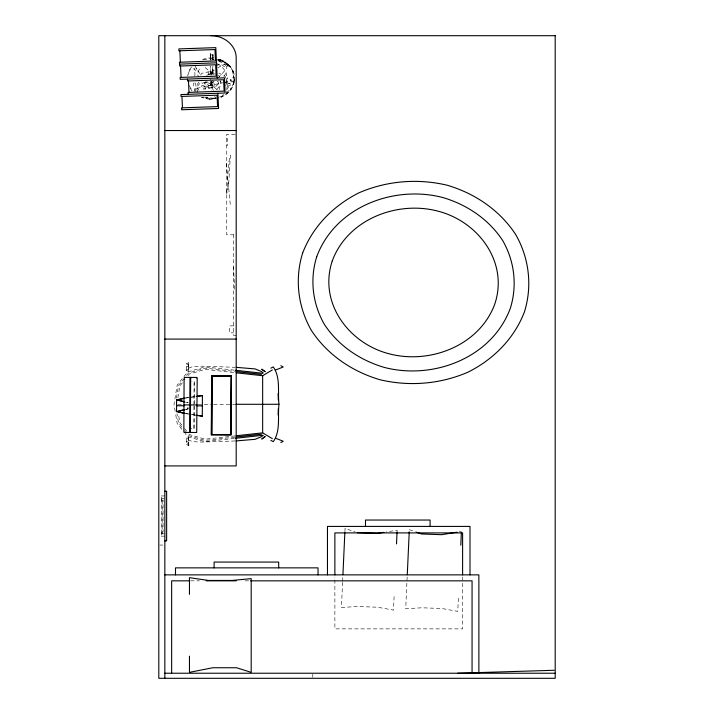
<?xml version="1.0" encoding="UTF-8"?>
<svg xmlns="http://www.w3.org/2000/svg" width="714" height="714" viewBox="0 0 714 714"><rect width="100%" height="100%" fill="white"/><g stroke="black" fill="none" stroke-linecap="round" stroke-linejoin="round"><path stroke-width="0.54" stroke-dasharray="3.57 2.68" d="M210.603 72.703L210.612 66.295M213.031 72.614L213.04 66.206M210.594 74.765L210.612 72.373M213.022 74.675L213.04 72.284M213.004 80.86L212.995 85.323L210.568 85.412L210.585 78.888M185.444 409.399L187.586 408.952L187.603 405.784M186.095 409.408L188.148 408.952L188.166 405.793M193.78 428.525L193.913 406.034M193.922 404.963L194.065 381.401M194.378 406.034L194.244 428.525L190.486 428.507M194.395 403.892L194.529 381.401L191.861 381.392M212.754 66.893L212.718 72.658L210.291 72.748L210.327 66.34M211.13 75.309L211.067 71.016L212.317 71.525L212.344 72.676M212.665 87.438L211.406 88.036L211.415 86.93L212.665 87.438L212.611 85.002M212.718 72.658L212.745 66.25M210.416 57.111L210.38 60.119L210.514 53.728L212.942 53.639L213.004 58.111M212.817 60.038L212.843 57.022M188.791 445.714L188.55 436.861L186.193 437.994L186.47 444.403L188.791 445.714L188.55 436.861M212.843 58.129L212.942 53.639M219.617 96.97C238.244 92.891 238.869 65.34 220.394 60.485A26.356 25.079 3.5 0 0 215.503 59.182M232.969 70.65L233.094 78.067L233.585 75.961L234.174 80.637L232.416 81.833L233.549 81.789C237.61 72.266 227.668 60.913 218.109 59.003M186.193 370.254L186.47 363.845L188.791 362.533L188.55 371.396L186.193 370.254L188.514 368.933L188.791 362.533M219.323 89.589L219.43 87.206L220.858 85.162L220.251 80.673M342.577 582.347L341.426 607.471L357.5 606.516L377.581 607.221L393.476 610.113L394.128 596.029M342.631 581.232L342.836 576.805M344.898 531.635L345.049 528.396L355.206 531.984M397.046 532.332L397.136 530.225L386.122 532.001M407.167 576.966L405.713 608.739L421.787 607.784L441.868 608.489L457.763 611.389L458.415 597.297M210.505 55.005L210.46 55.826L210.505 55.005L212.933 54.916L212.968 55.728M212.888 55.737L212.933 54.916M226.749 192.923L228.667 162.819L230.381 155.357L228.667 184.221L226.749 193.806M194.815 75.898L194.967 73.899C193.128 58.914 193.994 79.192 196.421 68.026L198.733 68.125L199.358 69.204L198.037 71.971L197.626 75.015L198.885 76.737M234.308 80.825C233.71 88.964 226.954 95.23 219.555 97.747M176.447 398.028L178.527 385.506L183.186 379.652M177.875 397.823L179.848 385.962L183.248 381.687M196.752 91.008L197.367 91.026M234.237 81.557L233.201 83.368L233.21 82.396L234.237 81.423M225.722 85.814L226.347 83.511L225.642 82.976M194.306 91.285L195.574 88.875A21.393 4.061 -41.3 0 1 201.089 82.164M223.812 76.389L225.981 73.301L226.035 75.532L226.659 75.657L226.168 72.944C224.276 68.928 220.983 65.215 216.779 63.367M226.749 88.108L227.873 84.761L229.569 84.43L229.703 83.592L228.266 83.752L230.738 83.261L230.417 81.94L231.229 81.923L231.755 80.289L232.228 81.467L231.291 83.743L230.015 85.519L228.864 85.51L226.32 88.902M200.589 75.041L201.803 73.283L214.28 70.606M206.569 80.602L204.124 84.136L205.525 89.143L207.203 90.035M216.877 89.714L219.323 86.18L217.922 81.173M223.464 94.4L221.652 97.024L209.175 99.71L204.597 97.274M226.499 90.018L228.31 87.394L225.258 76.452L218.85 73.042M194.19 82.788L193.333 84.011L193.405 87.403L196.288 92.311M191.432 67.143L189.531 69.785L187.782 75.497L189.478 70.552L192.004 67.027M198.974 82.092L197.135 84.573L197.198 87.608L199.028 90.392M161.266 534.973L162.158 533.786L162.158 498.31L161.266 497.123M186.515 375.475L188.505 372.967L205.061 368.147L234.897 371.441M188.014 375.698L189.38 373.993L205.195 369.388L235.031 372.672M161.266 499.184L162.158 498.31L164.398 498.31M212.469 80.682L210.942 82.146L212.745 83.306L214.495 83.467L213.781 87.295L214.718 87.867L218.359 83.609L217.645 81.084M219.296 61.94L220.519 61.324L220.751 62.243L223.411 62.796L226.508 66.313L226.757 66.955L226.142 66.991C224.678 68.169 221.893 63.573 220.26 64.858L217.716 64.385M214.191 81.342L204.106 89.214M203.606 97.033L202.963 97.88L201.678 97.461M209.273 74.479L213.691 70.918M217.538 65.554L218.297 65.054L217.27 64.858M226.561 92.731L230.604 89.098L230.381 89.625L231.033 89.402L230.327 89.982L230.247 89.009L233.79 83.627L234.371 79.388L234.344 80.825M206.694 75.398L209.3 73.953L215.574 73.988M186.336 366.969L188.648 365.782M186.47 444.403L188.826 443.269M211.058 72.123L212.317 71.525M225.901 94.016L227.123 93.489L226.588 90.321M188.683 368.165L192.655 366.577L202.08 366.184L235.022 367.291M225.713 62.404C223.875 62.261 224.678 62.296 222.554 61.172L222.848 61.52L218.511 60.047L217.77 60.636L223.303 61.94L220.394 60.69L218.252 60.547L219.368 61.377L216.797 61.199M211.505 60.074L214.093 59.316M202.481 59.351L208.729 57.986L214.441 58.102M206.489 82.217L204.909 82.529L204.838 83.52C204.918 85.903 207.006 84.457 205.57 83.324L206.685 82.601L209.675 83.243L212.353 84.707L212.112 85.921L213.058 86.439L210.844 86.51L211.424 87.188L209.871 87.679L207.051 86.528L208.381 86.421L208.8 85.751L208.024 84.618L206.025 85.528L201.875 85.501L201.66 86.519L203.597 88.233L203.24 89.143L205.445 88.527L206.319 86.876L208.667 87.84L208.8 88.715L210.407 88.099L210.63 89.339L211.79 90.214M204.722 82.19L202.392 83.315L201.732 82.744M196.662 88.393L222.706 82.797M223.553 82.619L226.784 81.923M216.074 98.541L207.578 99.014L201.562 97.407M459.218 531.85L461.422 531.502M186.059 398.001L190.415 397.341M191.504 397.18L195.868 396.529L189.487 397.412M185.176 398.028L188.407 397.564M229.997 66.116L228.855 65.849L230.131 66.322L233.246 71.57M235.031 435.897L205.195 439.181L189.38 434.576L187.336 432.015M234.897 437.138L205.061 440.422L188.505 435.602L187.175 433.933M234.362 438.414L204.918 441.654L187.639 436.629L185.033 433.353M212.71 72.328L210.291 72.748M235.022 440.957L202.08 442.064L192.655 441.671L188.683 440.092M235.147 134.303L226.749 134.303L226.749 234.808L236.191 234.808M226.749 138.471L227.418 138.471L227.418 145.442L226.749 145.442M233.496 325.879L229.506 325.879L229.506 332.849L233.496 332.849M236.191 335.321L233.496 335.321L233.496 234.808M177.92 404.285L183.498 404.285M197.992 404.285L212.486 404.285M213.593 404.285L231.434 404.285M232.55 404.285L234.781 404.285M164.845 495.944L161.266 495.944L161.266 536.152L164.845 536.152M161.266 500.086L163.06 500.086L163.06 532.01L161.266 532.01M164.398 533.786L162.158 533.786L161.266 532.912M159.811 545.059L162.828 545.059M190.567 580.839L199.474 580.839M245.089 580.839L249.534 580.839M187.586 408.952L188.148 408.952M234.362 370.155L204.918 366.916L187.639 371.94L177.206 385.051L174.011 404.285L175.251 411.764M207.997 97.506L206.462 97.416L205.909 98.13L208.729 99.041L214.825 98.434L206.239 97.291M186.158 413.692L188.309 414.022M189.38 414.182L195.832 415.173L191.406 414.432M185.961 413.558L190.317 414.254M225.544 82.03L226.615 82.217L226.945 81.503L226.472 80.245L225.651 80.022M185.488 402.152L188.184 402.625L186.14 402.161M409.336 529.663L415.432 531.823M229.881 66.018L224.856 61.94M186.47 363.845L188.826 364.979M219.939 59.458L220.456 59.717M186.336 441.279L188.648 442.466M186.193 437.994L188.514 439.315M226.945 64.733C222.688 61.377 231.631 68.473 227.293 65.144M205.204 67.625L213.611 74.568M216.824 89.473L207.06 81.2M228.257 64.59L229.185 65.402M225.758 82.387L226.722 82.949L227.811 81.226L227.034 79.37L227.4 77.817L226.74 79.727L225.883 77.853M181.892 425.169L179.848 422.608L178.411 413.986M184.614 428.596L186.657 431.158M181.856 427.24L178.527 423.063L176.965 413.674M184.515 430.587L186.515 433.095M181.767 429.257L177.206 423.527L175.43 412.835M189.148 85.662L192.12 90.196M190.272 88.25L192.057 90.964M218.591 75.095L219.475 76.978M194.779 65.144L195.77 67.598A21.188 4.462 43.7 0 0 200.714 74.524M208.042 71.944L208.899 75.015M210.594 81.093L213.415 91.205M214.843 96.319L215.414 98.371M195.136 82.922L197.939 92.954M226.284 163.515L230.497 206.649M233.496 266.911L234.701 289.331M210.514 53.728L210.585 60.092L210.585 57.084M212.995 85.323L210.568 85.412M211.505 72.703L211.549 74.756M211.683 80.923L211.772 85.037M211.273 81.673L211.406 88.036M188.514 368.933L188.55 371.396M213.013 56.995L213.013 60.003M462.601 577.028L462.601 628.873L334.875 628.873L334.875 577.028M312.768 674.239L312.768 677.283M217.868 78.013A21.393 4.061 -41.3 0 0 226.463 68.214L227.846 64.269L226.82 63.698A23 4.364 -41.3 0 0 217.922 67.884M203.383 59.833A26.356 25.079 3.5 0 1 214.503 59.03M215.673 97.925A26.356 25.079 3.5 0 1 203.552 97.238M219.939 80.985A21.188 4.462 43.7 0 1 221.313 82.574M230.185 79.656L230.39 81.298L231.577 78.361L230.185 79.656M219.314 60.021L218.136 59.717C219.814 59.494 228.453 62.457 219.314 60.021M226.508 63.287L226.508 64.055L228.087 65.108L226.508 63.287M229.944 66.813L228.364 65.652L230.542 67.321L229.944 66.813"/><path stroke-width="1.07" d="M185.087 413.522L176.528 411.585L176.599 399.894L184.096 398.189M196.912 415.343L202.285 416.173L202.41 395.538L197.019 396.324M211.433 434.853L211.781 375.85M230.979 432.711L231.318 375.939M278.112 415.066L278.317 408.595M270.874 368.147L273.275 366.916C280.807 377.581 277.532 392.022 278.96 404.285C277.532 416.548 280.807 430.988 273.275 441.654L270.874 440.422M342.934 574.583L344.853 532.715M396.511 543.889L397.046 532.332M407.275 574.743L409.238 531.823M460.798 545.157L461.378 532.546M189.969 377.42L189.638 432.461M190.665 377.429L190.335 432.461M176.528 411.585L184.382 409.622M263.198 435.335L261.476 436.7L255.13 439.315L236.12 440.922M264.698 436.709L261.717 439.074L265.34 436.575M236.138 372.797L262.654 375.716L272.337 369.914M280.861 442.555L283.226 441.252L275.693 438.289M263.198 372.913L261.476 371.548L255.13 368.933L236.12 367.335M275.693 369.968L283.226 366.996L280.861 365.693M185.069 409.631L177.518 411.585L184.872 413.388M383.918 532.349L377.313 533.412L357.232 532.706M457.022 532.207L441.6 534.688L421.519 533.974L416.44 532.18M184.962 398.162L177.59 399.894L184.096 401.687M196.957 396.359L202.41 395.538M236.138 435.772L262.654 432.854L272.337 438.655M235.995 437.013L261.413 434.21M235.45 438.298L262.707 435.29M179.544 64.135L216.503 62.832M457.665 673.231L554.135 670.276M164.845 130.528L236.191 130.528M164.845 339.088L236.191 339.088M235.897 404.285L278.96 404.285M164.845 465.921L236.191 465.921L236.191 57.879C236.227 44.857 223.241 35.361 210.916 35.7M164.845 491.214L166.63 491.214L166.63 540.882L164.845 540.882M164.845 574.868L478.871 574.868L478.871 673.231M189.46 580.839L171.655 580.839L171.655 673.231M206.15 580.839L236.182 580.839M250.65 580.839L472.061 580.839L472.061 673.231M164.845 673.231L555.197 673.231M183.935 404.918L197.135 404.981M176.563 405.739L184.408 405.775M196.903 405.829L202.348 405.855M235.45 370.271L262.707 373.279M235.995 371.557L261.413 374.359M196.841 415.298L202.285 416.173M184.426 401.92L176.599 399.894M265.34 371.673L261.717 369.174L264.698 371.539M196.332 377.456L196.52 377.992M190.736 377.429L190.924 377.965M217.199 78.049L215.806 47.624L178.848 48.918L178.937 50.828L214.968 49.552L215.494 60.967L179.455 62.234L179.633 66.036L215.664 64.769L216.19 76.175L180.151 77.442L180.24 79.343L224.428 77.79L225.124 92.998L180.937 94.56L181.026 96.461L217.056 95.194L217.583 106.6L181.543 107.868L181.633 109.769L218.591 108.474L217.895 93.257M188.478 80.959L189.005 92.374M187.47 79.093L187.559 80.994L223.598 79.727L224.116 91.133L188.077 92.401L188.166 94.302M179.857 50.792L180.383 62.198M180.553 66L181.079 77.415M181.945 96.426L182.472 107.841M278.112 393.512L278.317 399.974M470.008 574.868L470.008 526.414L327.467 526.414L327.467 574.868M462.601 574.868L462.601 532.903L334.875 532.903L334.875 574.868M430.078 526.414L430.078 520.042L365.497 520.042L365.497 526.414M318.033 574.868L318.033 567.862L175.501 567.862L175.501 574.868M278.683 567.862L278.683 562.07L214.102 562.07L214.102 567.862M262.654 375.716L262.654 432.854M189.46 594.369L189.46 577.671L208.426 580.437L232.22 580.437L251.194 578.626L251.194 672.347L236.539 667.751L212.745 667.751L189.46 672.347L189.46 656.157M164.845 35.7L164.845 678.3M184.087 379.232L183.855 431.899L184.042 432.434L196.698 432.497L197.216 378.001L197.028 377.456L184.364 377.403L184.087 379.232M211.639 375.85L211.29 434.853L231.104 434.942L231.461 375.939L211.639 375.85M212.424 376.082L212.076 434.665L230.809 434.755L231.166 376.171L212.424 376.082M302.656 253.015C294.543 278.933 297.925 306.895 311.384 330.421C327.369 354.813 352.18 371.548 379.955 379.732C409.434 386.702 440.386 384.168 468.197 372.074C493.49 359.356 514.223 338.588 524.415 311.929C532.528 286.002 529.145 258.04 515.686 234.522C499.702 210.13 474.89 193.396 447.116 185.203C417.636 178.241 386.685 180.767 358.874 192.86C333.581 205.578 312.848 226.356 302.656 253.015M316.713 256.745C309.635 279.379 312.589 303.798 324.343 324.334C338.302 345.638 359.963 360.249 384.212 367.398C433.371 380.214 492.035 357.866 510.358 308.189C517.436 285.555 514.482 261.137 502.727 240.6C488.769 219.305 467.108 204.695 442.858 197.537C393.7 184.73 335.036 207.078 316.713 256.745M332.278 260.887C318.337 302.682 348.584 343.291 388.925 353.742C430.024 364.684 479.531 345.522 494.793 304.057C508.734 262.261 478.487 221.643 438.146 211.192C397.046 200.25 347.539 219.421 332.278 260.887M555.197 35.7L158.803 35.7L158.803 678.3L555.197 678.3L555.197 35.7"/></g></svg>
